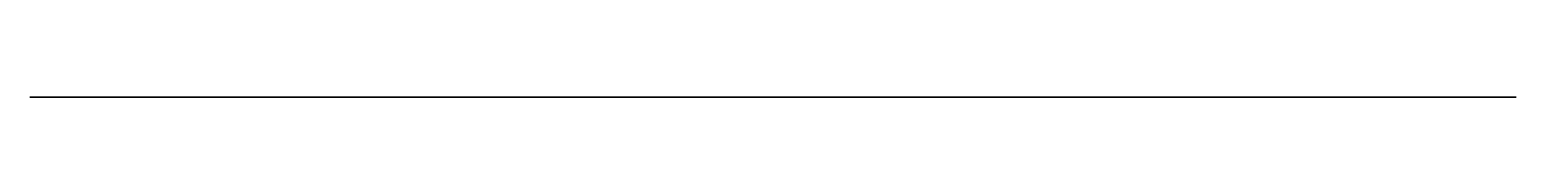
# Model space of a CAD drawing. Header units: millimetres. Extents: x 20.5 to 77.7, y 0 to 0.
import ezdxf

# ---------------------------------------------------------------- set-up
doc = ezdxf.new("R2010")
doc.units = ezdxf.units.MM
doc.layers.get('0').update_dxf_attribs({"color": 173, "true_color": 0x5858e1})

msp = doc.modelspace()

# ---------------------------------------------------------------- linework, layer by layer
at = {"color": 161, "true_color": 0x9a9ae5}
msp.add_polyline3d([(70.385, 0, -125.633), (30.592, 0, -117.945), (30.155, 0, -117.871), (29.716, 0, -117.815), (29.275, 0, -117.777), (28.832, 0, -117.756), (27.946, 0, -117.76), (27.062, 0, -117.822), (26.183, 0, -117.94), (25.316, 0, -118.116), (24.463, 0, -118.35), (23.626, 0, -118.64), (22.866, 0, -118.961), (22.128, 0, -119.328), (21.415, 0, -119.74), (20.729, 0, -120.196), (20.706, 0, -120.214), (20.684, 0, -120.232), (20.664, 0, -120.252), (20.645, 0, -120.273), (20.627, 0, -120.295), (20.611, 0, -120.318), (20.596, 0, -120.342), (20.582, 0, -120.367), (20.57, 0, -120.392), (20.56, 0, -120.418), (20.551, 0, -120.445), (20.543, 0, -120.472), (20.537, 0, -120.5), (20.533, 0, -120.529), (20.531, 0, -120.557), (20.53, 0, -120.586), (20.53, 0, -133.387), (34.566, 0, -133.387), (36.425, 0, -131.837), (61.459, 0, -131.837), (63.152, 0, -133.387), (77.71, 0, -133.387), (77.649, 0, -132.912), (77.563, 0, -132.441), (77.45, 0, -131.977), (77.313, 0, -131.52), (77.151, 0, -131.071), (76.965, 0, -130.632), (76.754, 0, -130.202), (76.52, 0, -129.784), (76.263, 0, -129.38), (75.985, 0, -128.991), (75.687, 0, -128.618), (75.369, 0, -128.262), (75.032, 0, -127.924), (74.676, 0, -127.605), (74.304, 0, -127.306), (73.914, 0, -127.026), (73.51, 0, -126.769), (73.093, 0, -126.534), (72.665, 0, -126.323), (72.226, 0, -126.136), (71.778, 0, -125.973), (71.321, 0, -125.835), (70.856, 0, -125.721)], close=True, dxfattribs=at)

doc.saveas('drawing.dxf')
